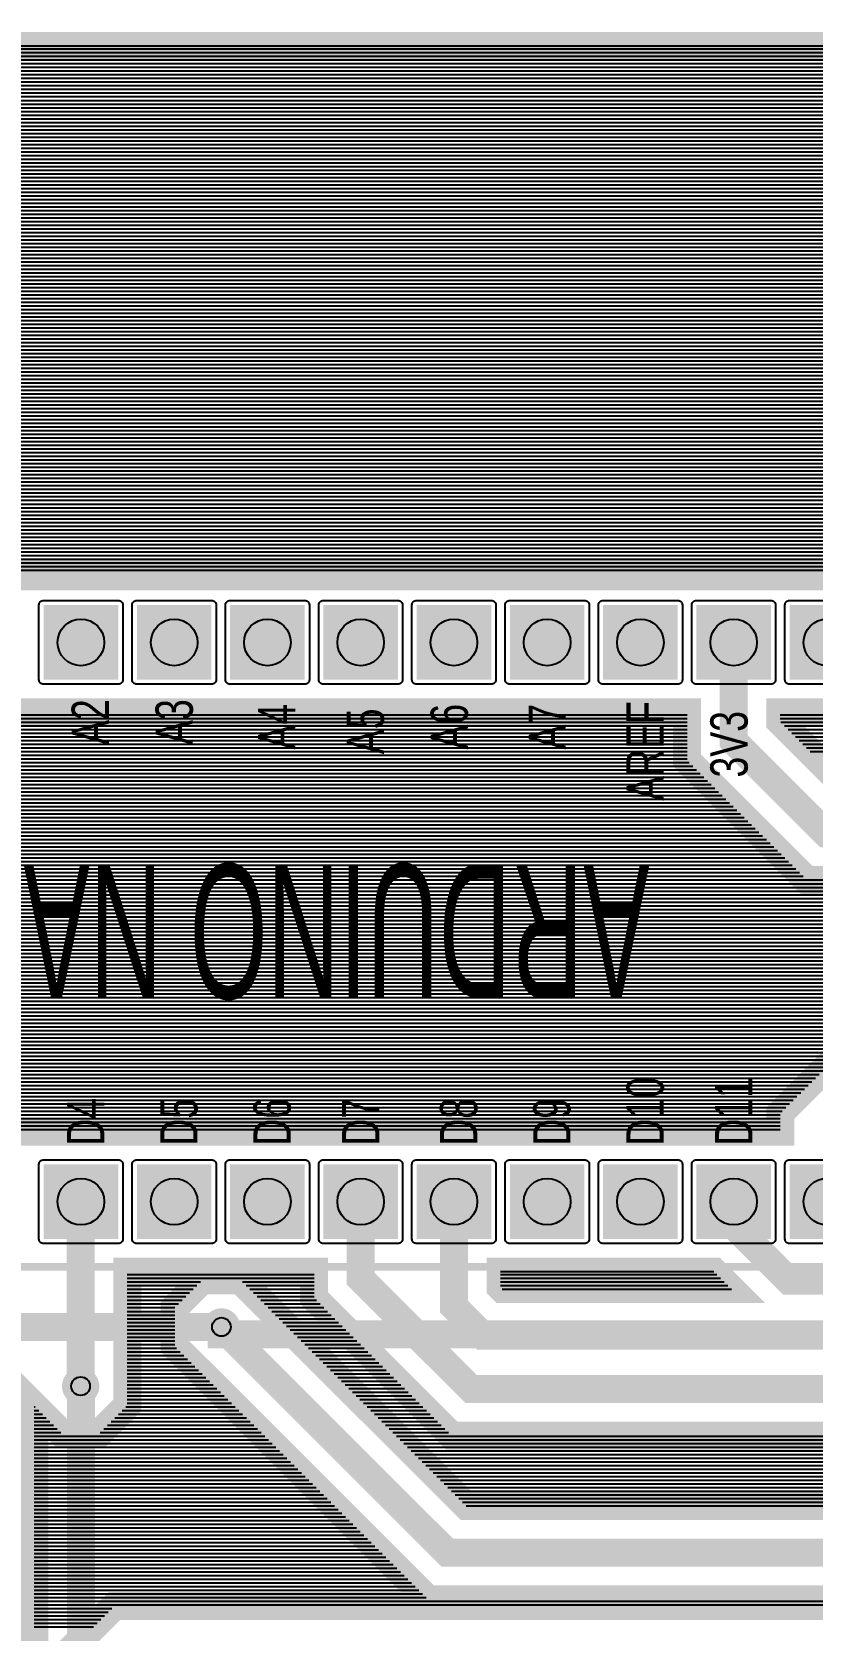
# Model space of a CAD drawing. Header units: inches. Extents: x -1.79 to 1.79, y -1.46 to 1.46.
# Drawn here: x -0.258 to 0.579, y -0.253 to 1.461 of the extents above; entities that cross this region are included whole.
import ezdxf

# ---------------------------------------------------------------- set-up
doc = ezdxf.new("R2010")
doc.units = ezdxf.units.IN
doc.layers.get('0').update_dxf_attribs({"linetype": 'CONTINUOUS'})

# ---------------------------------------------------------------- blocks, each defined once
blk = doc.blocks.new('EPAD')
at = {"const_width": 0.5}
blk.add_lwpolyline([(-0.25, 0, 1), (0.25, 0, 1)], format="xyb", close=True, dxfattribs=at)
blk = doc.blocks.new('RPAD')
blk.add_trace([(-0.5, -0.5), (-0.5, 0.5), (0.5, -0.5), (0.5, 0.5)])

msp = doc.modelspace()

# ---------------------------------------------------------------- linework, layer by layer
for points, const_width in [([(-1.7725, -1.4465), (-1.7725, 1.4465), (1.7725, 1.4465), (1.7725, -1.4465), (-1.7725, -1.4465)], 0.03), ([(-1.776633, -1.450831), (1.776492, -1.450831), (1.776492, 1.450744), (-1.776633, 1.450744), (-1.776633, -1.450831)], 0.008), ([(-1.776633, -1.450831), (1.776492, -1.450831), (1.776492, 1.450744), (-1.776633, 1.450744), (-1.776633, -1.450831)], 0.008), ([(0.7726, -1.341737), (-0.995998, -1.341737), (-1.025287, -1.312448), (-1.025287, -1.312447), (-1.351287, -0.986447), (-1.351287, -0.474926), (-1.079925, -0.203565), (-1.079925, 0.316209), (-0.926342, 0.469793), (-0.753461, 0.469793), (-0.555287, 0.667967), (-0.555287, 0.731619), (-0.880287, 0.731619), (-0.880287, 0.756619), (-0.915998, 0.756619), (-0.945287, 0.785907), (-0.945287, 0.827329), (-0.915998, 0.856618), (-0.880287, 0.856618), (-0.880287, 0.881618), (0.606877, 0.881618)], 0.03), ([(-0.955287, 0.866618), (0.744713, 0.866618), (0.744713, 0.136618)], 0.008), ([(-0.955287, 0.866618), (0.744713, 0.866618), (0.744713, 0.136618)], 0.008), ([(0.797319, 0.601744), (0.593713, 0.601744), (0.494713, 0.700744), (0.494713, 0.806618)], 0.03), ([(-1.116324, -0.381382), (-0.979926, -0.244984), (-0.979926, -0.213738), (-0.969282, -0.224381), (-0.911293, -0.224381), (-0.870288, -0.183377), (-0.870288, -0.125387), (-0.911293, -0.084382), (-0.969282, -0.084382), (-0.979926, -0.095026), (-0.979926, 0.274789), (-0.884922, 0.369793), (-0.712041, 0.369793), (-0.47921, 0.602624), (-0.479209, 0.602623), (-0.455288, 0.626544), (-0.455288, 0.731619), (0.444713, 0.731619), (0.444713, 0.680034), (0.573003, 0.551744), (0.818029, 0.551744)], 0.03), ([(0.614422, 0.651744), (0.544712, 0.721454), (0.544712, 0.731619), (0.669712, 0.731619)], 0.03), ([(0.747922, 0.504694), (0.57972, 0.336493), (0.57972, 0.336493), (0.544713, 0.301486), (0.544713, 0.281618), (-0.880287, 0.281618), (-0.880287, 0.246618), (-0.915998, 0.246618), (-0.945287, 0.217329), (-0.945287, 0.175907), (-0.915998, 0.146619), (-0.880287, 0.146619), (-0.880287, 0.131619), (-0.555287, 0.131619), (-0.555287, 0.114616), (-0.462872, 0.0222), (-0.355287, 0.0222), (-0.355287, -0.381382)], 0.03), ([(0.494713, 0.206618), (0.494713, 0.181089), (0.554041, 0.121761), (0.691603, 0.121761), (0.800114, 0.230272), (0.800114, 0.31635), (0.872191, 0.388428), (1.07732, 0.388428), (1.141641, 0.324106), (1.141641, 0.265594)], 0.03), ([(0.194713, 0.206618), (0.194713, 0.09391), (0.225836, 0.062787), (0.749115, 0.062787), (0.892704, 0.206376), (0.892704, 0.273043), (0.954243, 0.334581), (1.026038, 0.334581), (1.062901, 0.297718), (1.062901, 0.265594)], 0.03), ([(-0.205603, 0.008638), (-0.205603, 0.206302), (-0.205287, 0.206618)], 0.03), ([(1.062901, 0.186854), (1.062901, 0.086567), (0.981857, 0.005523), (0.213251, 0.005523), (0.094713, 0.124061), (0.094713, 0.206618)], 0.03), ([(0.984161, 0.186854), (0.861633, 0.064326), (-0.054287, 0.064326), (-0.054287, 0.0722)], 0.03), ([(0.744713, 0.136618), (-0.955287, 0.136618)], 0.008), ([(0.744713, 0.136618), (-0.955287, 0.136618)], 0.008), ([(1.002567, -0.044477), (0.192541, -0.044477), (0.044713, 0.103351), (0.044713, 0.131619), (-0.155604, 0.131619), (-0.155604, -0.012072), (-0.184893, -0.041361), (-0.226314, -0.041361), (-0.255288, -0.012387), (-0.255288, -0.313171), (-0.169245, -0.227128), (1.03554, -0.227128)], 0.03), ([(1.147569, -0.219948), (0.166802, -0.219948), (-0.075346, 0.0222), (-0.075347, 0.0222), (-0.104636, 0.051489), (-0.104636, 0.092911), (-0.075347, 0.1222), (-0.033926, 0.1222), (-0.004637, 0.092911), (-0.004637, 0.09291), (0.208222, -0.119949), (1.18899, -0.119949)], 0.03), ([(0.492306, 0.112786), (0.246547, 0.112786), (0.244712, 0.114621), (0.244712, 0.131619), (0.473473, 0.131619), (0.492306, 0.112786)], 0.03), ([(-0.054287, 0.0722), (-0.054637, 0.0722), (-0.368287, 0.0722)], 0.03), ([(-0.054637, 0.0722), (0.187512, -0.169949), (0.771809, -0.169949), (1.16828, -0.169949)], 0.03), ([(-0.205287, -0.427664), (-0.205287, 0.008322), (-0.205603, 0.008638)], 0.03)]:
    msp.add_lwpolyline(points, dxfattribs=dict(const_width=const_width))
for points in [[(-1.7725, 1.4465), (1.7725, 1.4465)], [(-1.7725, 1.443264), (1.7725, 1.443264)], [(-1.7725, 1.439327), (1.7725, 1.439327)], [(-1.7725, 1.43539), (1.7725, 1.43539)], [(-1.7725, 1.431453), (1.7725, 1.431453)], [(-1.7725, 1.427516), (1.7725, 1.427516)], [(-1.7725, 1.423579), (1.7725, 1.423579)], [(-1.7725, 1.419642), (1.7725, 1.419642)], [(-1.7725, 1.415705), (1.7725, 1.415705)], [(-1.7725, 1.411768), (1.7725, 1.411768)], [(-1.7725, 1.407831), (1.7725, 1.407831)], [(-1.7725, 1.403894), (1.7725, 1.403894)], [(-1.7725, 1.399957), (1.7725, 1.399957)], [(-1.7725, 1.39602), (1.7725, 1.39602)], [(-1.7725, 1.392083), (1.7725, 1.392083)], [(-1.7725, 1.388146), (1.7725, 1.388146)], [(-1.7725, 1.384209), (1.7725, 1.384209)], [(-1.7725, 1.380272), (1.7725, 1.380272)], [(-1.7725, 1.376335), (1.7725, 1.376335)], [(-1.7725, 1.372398), (1.7725, 1.372398)], [(-1.7725, 1.368461), (1.7725, 1.368461)], [(-1.7725, 1.364524), (1.7725, 1.364524)], [(-1.7725, 1.360587), (1.7725, 1.360587)], [(-1.7725, 1.35665), (1.7725, 1.35665)], [(-1.7725, 1.352713), (1.7725, 1.352713)], [(-1.7725, 1.348776), (1.7725, 1.348776)], [(-1.7725, 1.344839), (1.7725, 1.344839)], [(-1.7725, 1.340902), (1.7725, 1.340902)], [(-1.7725, 1.336965), (1.7725, 1.336965)], [(-1.7725, 1.333028), (1.7725, 1.333028)], [(-1.7725, 1.329091), (1.7725, 1.329091)], [(-1.7725, 1.325154), (1.7725, 1.325154)], [(-1.7725, 1.321217), (1.7725, 1.321217)], [(-1.7725, 1.31728), (1.7725, 1.31728)], [(-1.7725, 1.313343), (1.7725, 1.313343)], [(-1.7725, 1.309406), (1.7725, 1.309406)], [(-1.7725, 1.305469), (1.7725, 1.305469)], [(-1.7725, 1.301531), (1.7725, 1.301531)], [(-1.7725, 1.297594), (1.7725, 1.297594)], [(-1.7725, 1.293657), (1.7725, 1.293657)], [(-1.7725, 1.28972), (1.7725, 1.28972)], [(-1.7725, 1.285783), (1.7725, 1.285783)], [(-1.7725, 1.281846), (1.7725, 1.281846)], [(-1.7725, 1.277909), (1.7725, 1.277909)], [(-1.7725, 1.273972), (1.7725, 1.273972)], [(-1.7725, 1.270035), (1.7725, 1.270035)], [(-1.7725, 1.266098), (1.7725, 1.266098)], [(-1.7725, 1.262161), (1.7725, 1.262161)], [(-1.7725, 1.258224), (1.7725, 1.258224)], [(-1.7725, 1.254287), (1.7725, 1.254287)], [(-1.7725, 1.25035), (1.7725, 1.25035)], [(-1.7725, 1.246413), (1.7725, 1.246413)], [(-1.7725, 1.242476), (1.7725, 1.242476)], [(-1.7725, 1.238539), (1.7725, 1.238539)], [(-1.7725, 1.234602), (1.7725, 1.234602)], [(-1.7725, 1.230665), (1.7725, 1.230665)], [(-1.7725, 1.226728), (1.7725, 1.226728)], [(-1.7725, 1.222791), (1.7725, 1.222791)], [(-1.7725, 1.218854), (1.7725, 1.218854)], [(-1.7725, 1.214917), (1.7725, 1.214917)], [(-1.7725, 1.21098), (1.7725, 1.21098)], [(-1.7725, 1.207043), (1.7725, 1.207043)], [(-1.7725, 1.203106), (1.7725, 1.203106)], [(-1.7725, 1.199169), (1.7725, 1.199169)], [(-1.7725, 1.195232), (1.7725, 1.195232)], [(-1.7725, 1.191295), (1.7725, 1.191295)], [(-1.7725, 1.187358), (1.7725, 1.187358)], [(-1.7725, 1.183421), (1.7725, 1.183421)], [(-1.7725, 1.179484), (1.7725, 1.179484)], [(-1.7725, 1.175547), (1.7725, 1.175547)], [(-1.7725, 1.17161), (1.7725, 1.17161)], [(-1.7725, 1.167673), (1.7725, 1.167673)], [(-1.7725, 1.163736), (1.7725, 1.163736)], [(-1.7725, 1.159799), (1.7725, 1.159799)], [(-1.7725, 1.155862), (1.7725, 1.155862)], [(-1.7725, 1.151925), (1.7725, 1.151925)], [(-1.7725, 1.147988), (1.7725, 1.147988)], [(-1.7725, 1.144051), (1.7725, 1.144051)], [(-1.7725, 1.140114), (1.7725, 1.140114)], [(-1.7725, 1.136177), (1.7725, 1.136177)], [(-1.7725, 1.13224), (1.7725, 1.13224)], [(-1.7725, 1.128303), (1.7725, 1.128303)], [(-1.7725, 1.124366), (1.7725, 1.124366)], [(-1.7725, 1.120429), (1.7725, 1.120429)], [(-1.7725, 1.116492), (1.7725, 1.116492)], [(-1.7725, 1.112555), (1.7725, 1.112555)], [(-1.7725, 1.108618), (1.7725, 1.108618)], [(-1.7725, 1.104681), (1.7725, 1.104681)], [(-1.7725, 1.100744), (1.7725, 1.100744)], [(-1.7725, 1.096807), (1.7725, 1.096807)], [(-1.7725, 1.09287), (1.7725, 1.09287)], [(-1.7725, 1.088933), (1.7725, 1.088933)], [(-1.7725, 1.084996), (1.7725, 1.084996)], [(-1.7725, 1.081059), (1.7725, 1.081059)], [(-1.7725, 1.077122), (1.7725, 1.077122)], [(-1.7725, 1.073185), (1.7725, 1.073185)], [(-1.7725, 1.069248), (1.7725, 1.069248)], [(-1.7725, 1.065311), (1.7725, 1.065311)], [(-1.7725, 1.061374), (1.7725, 1.061374)], [(-1.7725, 1.057437), (1.7725, 1.057437)], [(-1.7725, 1.0535), (1.7725, 1.0535)], [(-1.7725, 1.049563), (1.7725, 1.049563)], [(-1.7725, 1.045626), (1.7725, 1.045626)], [(-1.7725, 1.041689), (1.7725, 1.041689)], [(-1.7725, 1.037752), (1.7725, 1.037752)], [(-1.7725, 1.033815), (1.7725, 1.033815)], [(-1.7725, 1.029878), (1.7725, 1.029878)], [(-1.7725, 1.025941), (1.7725, 1.025941)], [(-1.7725, 1.022004), (1.7725, 1.022004)], [(-1.7725, 1.018067), (1.7725, 1.018067)], [(-1.7725, 1.01413), (1.7725, 1.01413)], [(-1.7725, 1.010193), (1.7725, 1.010193)], [(-1.7725, 1.006256), (1.7725, 1.006256)], [(-1.7725, 1.002319), (1.7725, 1.002319)], [(-1.7725, 0.998382), (1.7725, 0.998382)], [(-1.7725, 0.994445), (1.7725, 0.994445)], [(-1.7725, 0.990508), (1.7725, 0.990508)], [(-1.7725, 0.986571), (1.7725, 0.986571)], [(-1.7725, 0.982634), (1.7725, 0.982634)], [(-1.7725, 0.978697), (1.7725, 0.978697)], [(-1.7725, 0.97476), (1.7725, 0.97476)], [(-1.7725, 0.970823), (1.7725, 0.970823)], [(-1.7725, 0.966886), (1.7725, 0.966886)], [(-1.7725, 0.962949), (1.7725, 0.962949)], [(-1.7725, 0.959012), (1.7725, 0.959012)], [(-1.7725, 0.955075), (1.7725, 0.955075)], [(-1.7725, 0.951138), (1.7725, 0.951138)], [(-1.7725, 0.947201), (1.7725, 0.947201)], [(-1.7725, 0.943264), (1.7725, 0.943264)], [(-1.7725, 0.939327), (1.7725, 0.939327)], [(-1.7725, 0.93539), (1.7725, 0.93539)], [(-1.7725, 0.931453), (1.7725, 0.931453)], [(-1.7725, 0.927516), (0.652775, 0.927516)], [(-1.7725, 0.923579), (0.648838, 0.923579)], [(-1.7725, 0.919642), (0.644901, 0.919642)], [(-1.7725, 0.915705), (0.640964, 0.915705)], [(-1.7725, 0.911768), (0.637027, 0.911768)], [(-1.7725, 0.907831), (0.63309, 0.907831)], [(-1.7725, 0.903894), (0.629153, 0.903894)], [(-1.7725, 0.899957), (0.625216, 0.899957)], [(-1.7725, 0.89602), (0.621279, 0.89602)], [(-1.7725, 0.892083), (0.617342, 0.892083)], [(-1.7725, 0.888146), (0.613405, 0.888146)], [(-1.7725, 0.884209), (0.609468, 0.884209)], [(0.634713, 0.761618), (0.554713, 0.761618), (0.55369, 0.761718), (0.552745, 0.762004), (0.551895, 0.762459), (0.551158, 0.763063), (0.550553, 0.7638), (0.550098, 0.76465), (0.549812, 0.765596), (0.549713, 0.766618), (0.549713, 0.766618), (0.549713, 0.846618), (0.549812, 0.847641), (0.550098, 0.848586), (0.550553, 0.849436), (0.551158, 0.850173), (0.551895, 0.850778), (0.552745, 0.851232), (0.55369, 0.851519), (0.554713, 0.851618), (0.634713, 0.851618)], [(-0.455288, 0.728854), (0.444713, 0.728854)], [(-0.455288, 0.724917), (0.444713, 0.724917)], [(-0.455288, 0.72098), (0.444713, 0.72098)], [(0.544712, 0.728854), (1.233461, 0.728854)], [(0.544712, 0.724917), (1.237398, 0.724917)], [(0.545186, 0.72098), (1.241335, 0.72098)], [(-0.455288, 0.717043), (0.444713, 0.717043)], [(-0.455288, 0.713106), (0.444713, 0.713106)], [(-0.455288, 0.709169), (0.444713, 0.709169)], [(-0.455288, 0.705232), (0.444713, 0.705232)], [(0.549123, 0.717043), (1.245272, 0.717043)], [(0.55306, 0.713106), (1.249209, 0.713106)], [(0.556997, 0.709169), (1.253146, 0.709169)], [(0.560934, 0.705232), (1.257083, 0.705232)], [(-0.455288, 0.701295), (0.444713, 0.701295)], [(-0.455288, 0.697358), (0.444713, 0.697358)], [(-0.455288, 0.693421), (0.444713, 0.693421)], [(-0.455288, 0.689484), (0.444713, 0.689484)], [(0.564871, 0.701295), (1.26102, 0.701295)], [(0.568808, 0.697358), (1.264957, 0.697358)], [(0.572745, 0.693421), (1.268894, 0.693421)], [(0.576682, 0.689484), (1.272831, 0.689484)], [(-0.455288, 0.685547), (0.444713, 0.685547)], [(-0.455288, 0.68161), (0.444713, 0.68161)], [(-0.455288, 0.677673), (0.447074, 0.677673)], [(-0.455288, 0.673736), (0.451011, 0.673736)], [(-0.455288, 0.669799), (0.454948, 0.669799)], [(-0.455288, 0.665862), (0.458885, 0.665862)], [(-0.455288, 0.661925), (0.462822, 0.661925)], [(-0.455288, 0.657988), (0.466759, 0.657988)], [(-0.455288, 0.654051), (0.470696, 0.654051)], [(-0.455288, 0.650114), (0.474633, 0.650114)], [(-0.455288, 0.646177), (0.47857, 0.646177)], [(-0.455288, 0.64224), (0.482507, 0.64224)], [(-0.455288, 0.638303), (0.486444, 0.638303)], [(-0.455288, 0.634366), (0.490381, 0.634366)], [(-0.463215, 0.618618), (0.50613, 0.618618)], [(-0.459278, 0.622555), (0.502193, 0.622555)], [(-0.455341, 0.626492), (0.498256, 0.626492)], [(-0.455288, 0.630429), (0.494319, 0.630429)], [(-0.478963, 0.60287), (0.521878, 0.60287)], [(-0.475026, 0.606807), (0.517941, 0.606807)], [(-0.471089, 0.610744), (0.514004, 0.610744)], [(-0.467152, 0.614681), (0.510067, 0.614681)], [(-0.49865, 0.583185), (0.541563, 0.583185)], [(-0.494713, 0.587122), (0.537626, 0.587122)], [(-0.490776, 0.591059), (0.533689, 0.591059)], [(-0.486839, 0.594996), (0.529752, 0.594996)], [(-0.482902, 0.598933), (0.525815, 0.598933)], [(-0.514398, 0.567437), (0.557311, 0.567437)], [(-0.510461, 0.571374), (0.553374, 0.571374)], [(-0.506524, 0.575311), (0.549437, 0.575311)], [(-0.502587, 0.579248), (0.5455, 0.579248)], [(-0.530146, 0.551689), (1.410627, 0.551689)], [(-0.526209, 0.555626), (0.569122, 0.555626)], [(-0.522272, 0.559563), (0.565185, 0.559563)], [(-0.518335, 0.5635), (0.561248, 0.5635)], [(-0.549831, 0.532004), (1.430312, 0.532004)], [(-0.545894, 0.535941), (1.426375, 0.535941)], [(-0.541957, 0.539878), (1.422438, 0.539878)], [(-0.53802, 0.543815), (1.418501, 0.543815)], [(-0.534083, 0.547752), (1.414564, 0.547752)], [(-0.565579, 0.516256), (1.44606, 0.516256)], [(-0.561642, 0.520193), (1.442123, 0.520193)], [(-0.557705, 0.52413), (1.438186, 0.52413)], [(-0.553768, 0.528067), (1.434249, 0.528067)], [(-0.581327, 0.500507), (0.743735, 0.500507)], [(-0.57739, 0.504444), (0.747672, 0.504444)], [(-0.573453, 0.508381), (1.450319, 0.508381)], [(-0.569516, 0.512319), (1.449997, 0.512319)], [(-0.601012, 0.480822), (0.72405, 0.480822)], [(-0.597075, 0.484759), (0.727987, 0.484759)], [(-0.593138, 0.488696), (0.731924, 0.488696)], [(-0.589201, 0.492633), (0.735861, 0.492633)], [(-0.585264, 0.49657), (0.739798, 0.49657)], [(-0.61676, 0.465074), (0.708302, 0.465074)], [(-0.612823, 0.469011), (0.712239, 0.469011)], [(-0.608886, 0.472948), (0.716176, 0.472948)], [(-0.604949, 0.476885), (0.720113, 0.476885)], [(-0.632508, 0.449326), (0.692554, 0.449326)], [(-0.628571, 0.453263), (0.696491, 0.453263)], [(-0.624634, 0.4572), (0.700428, 0.4572)], [(-0.620697, 0.461137), (0.704365, 0.461137)], [(-0.652193, 0.429641), (0.672869, 0.429641)], [(-0.648256, 0.433578), (0.676806, 0.433578)], [(-0.644319, 0.437515), (0.680743, 0.437515)], [(-0.640382, 0.441452), (0.68468, 0.441452)], [(-0.636445, 0.445389), (0.688617, 0.445389)], [(-0.667941, 0.413893), (0.657121, 0.413893)], [(-0.664004, 0.41783), (0.661058, 0.41783)], [(-0.660067, 0.421767), (0.664995, 0.421767)], [(-0.65613, 0.425704), (0.668932, 0.425704)], [(-0.683689, 0.398145), (0.641373, 0.398145)], [(-0.679752, 0.402082), (0.64531, 0.402082)], [(-0.675815, 0.406019), (0.649247, 0.406019)], [(-0.671878, 0.409956), (0.653184, 0.409956)], [(-0.703374, 0.37846), (0.621688, 0.37846)], [(-0.699437, 0.382397), (0.625625, 0.382397)], [(-0.6955, 0.386334), (0.629562, 0.386334)], [(-0.691563, 0.390271), (0.633499, 0.390271)], [(-0.687626, 0.394208), (0.637436, 0.394208)], [(-0.892003, 0.362712), (0.60594, 0.362712)], [(-0.888066, 0.366649), (0.609877, 0.366649)], [(-0.711248, 0.370586), (0.613814, 0.370586)], [(-0.707311, 0.374523), (0.617751, 0.374523)], [(-0.911688, 0.343027), (0.586255, 0.343027)], [(-0.907751, 0.346964), (0.590192, 0.346964)], [(-0.903814, 0.350901), (0.594129, 0.350901)], [(-0.899877, 0.354838), (0.598066, 0.354838)], [(-0.89594, 0.358775), (0.602003, 0.358775)], [(-0.927436, 0.327279), (0.570506, 0.327279)], [(-0.923499, 0.331216), (0.574443, 0.331216)], [(-0.919562, 0.335153), (0.57838, 0.335153)], [(-0.915625, 0.33909), (0.582318, 0.33909)], [(-0.943184, 0.311531), (0.554758, 0.311531)], [(-0.939247, 0.315468), (0.558695, 0.315468)], [(-0.93531, 0.319405), (0.562632, 0.319405)], [(-0.931373, 0.323342), (0.566569, 0.323342)], [(-0.962869, 0.291846), (0.544713, 0.291846)], [(-0.958932, 0.295783), (0.544713, 0.295783)], [(-0.954995, 0.29972), (0.544713, 0.29972)], [(-0.951058, 0.303657), (0.546884, 0.303657)], [(-0.947121, 0.307594), (0.550821, 0.307594)], [(-0.970743, 0.283972), (0.544713, 0.283972)], [(-0.966806, 0.287909), (0.544713, 0.287909)], [(0.634713, 0.161618), (0.554713, 0.161618), (0.55369, 0.161718), (0.552745, 0.162004), (0.551895, 0.162459), (0.551158, 0.163063), (0.550553, 0.1638), (0.550098, 0.16465), (0.549812, 0.165596), (0.549713, 0.166618), (0.549713, 0.166618), (0.549713, 0.246618), (0.549812, 0.247641), (0.550098, 0.248586), (0.550553, 0.249436), (0.551158, 0.250173), (0.551895, 0.250778), (0.552745, 0.251232), (0.55369, 0.251519), (0.554713, 0.251618), (0.634713, 0.251618)], [(-0.155604, 0.128303), (0.044713, 0.128303)], [(-0.155604, 0.124366), (0.044713, 0.124366)], [(-0.155604, 0.120429), (-0.077118, 0.120429)], [(-0.032156, 0.120429), (0.044713, 0.120429)], [(0.244712, 0.131619), (0.473473, 0.131619)], [(0.244712, 0.128534), (0.476557, 0.128534)], [(0.244712, 0.124597), (0.480494, 0.124597)], [(0.244712, 0.12066), (0.484431, 0.12066)], [(-0.155604, 0.116492), (-0.081055, 0.116492)], [(-0.155604, 0.112555), (-0.084992, 0.112555)], [(-0.155604, 0.108618), (-0.088929, 0.108618)], [(-0.155604, 0.104681), (-0.092866, 0.104681)], [(-0.028219, 0.116492), (0.044713, 0.116492)], [(-0.024281, 0.112555), (0.044713, 0.112555)], [(-0.020344, 0.108618), (0.044713, 0.108618)], [(-0.016407, 0.104681), (0.044713, 0.104681)], [(0.244712, 0.116723), (0.488369, 0.116723)], [(0.246547, 0.112786), (0.492306, 0.112786)], [(-0.155604, 0.100744), (-0.096803, 0.100744)], [(-0.155604, 0.096807), (-0.10074, 0.096807)], [(-0.155604, 0.09287), (-0.104636, 0.09287)], [(-0.155604, 0.088933), (-0.104636, 0.088933)], [(-0.01247, 0.100744), (0.04732, 0.100744)], [(-0.008533, 0.096807), (0.051257, 0.096807)], [(-0.004597, 0.09287), (0.055194, 0.09287)], [(-0.00066, 0.088933), (0.059131, 0.088933)], [(-0.155604, 0.084996), (-0.104636, 0.084996)], [(-0.155604, 0.081059), (-0.104636, 0.081059)], [(-0.155604, 0.077122), (-0.104636, 0.077122)], [(-0.155604, 0.073185), (-0.104636, 0.073185)], [(-0.155604, 0.069248), (-0.104636, 0.069248)], [(0.003277, 0.084996), (0.063068, 0.084996)], [(0.007214, 0.081059), (0.067005, 0.081059)], [(0.011151, 0.077122), (0.070942, 0.077122)], [(0.015088, 0.073185), (0.074879, 0.073185)], [(0.019025, 0.069248), (0.078816, 0.069248)], [(-0.155604, 0.065311), (-0.104636, 0.065311)], [(-0.155604, 0.061374), (-0.104636, 0.061374)], [(-0.155604, 0.057437), (-0.104636, 0.057437)], [(-0.155604, 0.0535), (-0.104636, 0.0535)], [(0.022962, 0.065311), (0.082753, 0.065311)], [(0.026899, 0.061374), (0.08669, 0.061374)], [(0.030836, 0.057437), (0.090627, 0.057437)], [(0.034773, 0.0535), (0.094564, 0.0535)], [(-0.155604, 0.049563), (-0.10271, 0.049563)], [(-0.155604, 0.045626), (-0.098773, 0.045626)], [(-0.155604, 0.041689), (-0.094836, 0.041689)], [(-0.155604, 0.037752), (-0.090899, 0.037752)], [(0.03871, 0.049563), (0.098501, 0.049563)], [(0.042647, 0.045626), (0.102438, 0.045626)], [(0.046584, 0.041689), (0.106375, 0.041689)], [(0.050521, 0.037752), (0.110312, 0.037752)], [(-0.155604, 0.033815), (-0.086962, 0.033815)], [(-0.155604, 0.029878), (-0.083025, 0.029878)], [(-0.155604, 0.025941), (-0.079088, 0.025941)], [(-0.155604, 0.022004), (-0.07515, 0.022004)], [(-0.155604, 0.018067), (-0.071213, 0.018067)], [(0.054458, 0.033815), (0.114249, 0.033815)], [(0.058395, 0.029878), (0.118186, 0.029878)], [(0.062332, 0.025941), (0.122123, 0.025941)], [(0.066269, 0.022004), (0.12606, 0.022004)], [(0.070206, 0.018067), (0.129997, 0.018067)], [(-0.155604, 0.01413), (-0.067276, 0.01413)], [(-0.155604, 0.010193), (-0.063339, 0.010193)], [(-0.155604, 0.006256), (-0.059402, 0.006256)], [(-0.155604, 0.002319), (-0.055465, 0.002319)], [(0.074143, 0.01413), (0.133934, 0.01413)], [(0.07808, 0.010193), (0.137871, 0.010193)], [(0.082017, 0.006256), (0.141808, 0.006256)], [(0.085954, 0.002319), (0.145745, 0.002319)], [(-0.255288, -0.013429), (-0.254246, -0.013429)], [(-0.15696, -0.013429), (-0.039717, -0.013429)], [(-0.155604, -0.001618), (-0.051528, -0.001618)], [(-0.155604, -0.005555), (-0.047591, -0.005555)], [(-0.155604, -0.009492), (-0.043654, -0.009492)], [(0.089891, -0.001618), (0.149682, -0.001618)], [(0.093828, -0.005555), (0.153619, -0.005555)], [(0.097765, -0.009492), (0.157556, -0.009492)], [(0.101702, -0.013429), (0.161493, -0.013429)], [(-0.255288, -0.017366), (-0.250309, -0.017366)], [(-0.255288, -0.021303), (-0.246372, -0.021303)], [(-0.255288, -0.02524), (-0.242435, -0.02524)], [(-0.255288, -0.029177), (-0.238498, -0.029177)], [(-0.255288, -0.033114), (-0.234561, -0.033114)], [(-0.176645, -0.033114), (-0.020032, -0.033114)], [(-0.172708, -0.029177), (-0.023969, -0.029177)], [(-0.168771, -0.02524), (-0.027906, -0.02524)], [(-0.164834, -0.021303), (-0.031843, -0.021303)], [(-0.160897, -0.017366), (-0.03578, -0.017366)], [(0.105639, -0.017366), (0.16543, -0.017366)], [(0.109576, -0.021303), (0.169367, -0.021303)], [(0.113513, -0.02524), (0.173304, -0.02524)], [(0.11745, -0.029177), (0.177241, -0.029177)], [(0.121387, -0.033114), (0.181178, -0.033114)], [(-0.255288, -0.037051), (-0.230624, -0.037051)], [(-0.255288, -0.040988), (-0.226687, -0.040988)], [(-0.255288, -0.044925), (-0.008221, -0.044925)], [(-0.255288, -0.048862), (-0.004284, -0.048862)], [(-0.184519, -0.040988), (-0.012158, -0.040988)], [(-0.180582, -0.037051), (-0.016095, -0.037051)], [(0.125324, -0.037051), (0.185115, -0.037051)], [(0.129261, -0.040988), (0.189052, -0.040988)], [(0.133198, -0.044925), (1.7725, -0.044925)], [(0.137135, -0.048862), (1.7725, -0.048862)], [(-0.255288, -0.052799), (-0.000347, -0.052799)], [(-0.255288, -0.056736), (0.00359, -0.056736)], [(-0.255288, -0.060673), (0.007527, -0.060673)], [(-0.255288, -0.06461), (0.011464, -0.06461)], [(-0.255288, -0.068547), (0.015401, -0.068547)], [(0.141072, -0.052799), (1.7725, -0.052799)], [(0.145009, -0.056736), (1.7725, -0.056736)], [(0.148946, -0.060673), (1.7725, -0.060673)], [(0.152883, -0.06461), (1.7725, -0.06461)], [(0.15682, -0.068547), (1.7725, -0.068547)], [(-0.255288, -0.072484), (0.019338, -0.072484)], [(-0.255288, -0.076421), (0.023275, -0.076421)], [(-0.255288, -0.080358), (0.027212, -0.080358)], [(-0.255288, -0.084295), (0.031149, -0.084295)], [(0.160757, -0.072484), (1.7725, -0.072484)], [(0.164694, -0.076421), (1.7725, -0.076421)], [(0.168631, -0.080358), (1.7725, -0.080358)], [(0.172568, -0.084295), (1.7725, -0.084295)], [(-0.255288, -0.088232), (0.035086, -0.088232)], [(-0.255288, -0.092169), (0.039023, -0.092169)], [(-0.255288, -0.096106), (0.04296, -0.096106)], [(-0.255288, -0.100043), (0.046897, -0.100043)], [(0.176505, -0.088232), (1.7725, -0.088232)], [(0.180442, -0.092169), (1.7725, -0.092169)], [(0.184379, -0.096106), (1.7725, -0.096106)], [(0.188316, -0.100043), (1.7725, -0.100043)], [(-0.255288, -0.10398), (0.050834, -0.10398)], [(-0.255288, -0.107917), (0.054771, -0.107917)], [(-0.255288, -0.111854), (0.058708, -0.111854)], [(-0.255288, -0.115791), (0.062645, -0.115791)], [(-0.255288, -0.119728), (0.066582, -0.119728)], [(0.192253, -0.10398), (1.7725, -0.10398)], [(0.19619, -0.107917), (1.7725, -0.107917)], [(0.200127, -0.111854), (1.7725, -0.111854)], [(0.204064, -0.115791), (1.7725, -0.115791)], [(0.208001, -0.119728), (1.7725, -0.119728)], [(-0.255288, -0.123665), (0.070519, -0.123665)], [(-0.255288, -0.127602), (0.074456, -0.127602)], [(-0.255288, -0.131539), (0.078393, -0.131539)], [(-0.255288, -0.135476), (0.08233, -0.135476)], [(-0.255288, -0.139413), (0.086267, -0.139413)], [(-0.255288, -0.14335), (0.090204, -0.14335)], [(-0.255288, -0.147287), (0.094141, -0.147287)], [(-0.255288, -0.151224), (0.098078, -0.151224)], [(-0.255288, -0.155161), (0.102015, -0.155161)], [(-0.255288, -0.159098), (0.105952, -0.159098)], [(-0.255288, -0.163035), (0.109889, -0.163035)], [(-0.255288, -0.166972), (0.113826, -0.166972)], [(-0.255288, -0.170909), (0.117763, -0.170909)], [(-0.255288, -0.174846), (0.1217, -0.174846)], [(-0.255288, -0.178783), (0.125637, -0.178783)], [(-0.255288, -0.18272), (0.129574, -0.18272)], [(-0.255288, -0.186657), (0.133511, -0.186657)], [(-0.255288, -0.190594), (0.137448, -0.190594)], [(-0.255288, -0.194531), (0.141385, -0.194531)], [(-0.255288, -0.198469), (0.145322, -0.198469)], [(-0.255288, -0.202406), (0.149259, -0.202406)], [(-0.255288, -0.206343), (0.153196, -0.206343)], [(-0.255288, -0.21028), (0.157133, -0.21028)], [(-0.255288, -0.214217), (0.16107, -0.214217)], [(-0.255288, -0.218154), (0.165007, -0.218154)], [(-0.255288, -0.222091), (1.149711, -0.222091)], [(-0.255288, -0.226028), (1.153648, -0.226028)], [(-0.255288, -0.229965), (-0.172081, -0.229965)], [(-0.255288, -0.233902), (-0.176019, -0.233902)], [(-0.255288, -0.237839), (-0.179956, -0.237839)], [(-0.255288, -0.241776), (-0.183893, -0.241776)], [(-0.255288, -0.245713), (-0.18783, -0.245713)], [(-0.255288, -0.24965), (-0.191767, -0.24965)]]:
    msp.add_lwpolyline(points)
for points in [[(-0.250287, 0.766618), (-0.250287, 0.846618), (-0.250188, 0.847641), (-0.249902, 0.848586), (-0.249447, 0.849436), (-0.248842, 0.850173), (-0.248105, 0.850778), (-0.247255, 0.851232), (-0.24631, 0.851519), (-0.245287, 0.851618), (-0.165287, 0.851618), (-0.164265, 0.851519), (-0.16332, 0.851232), (-0.16247, 0.850778), (-0.161733, 0.850173), (-0.161128, 0.849436), (-0.160673, 0.848586), (-0.160387, 0.847641), (-0.160287, 0.846618), (-0.160287, 0.766618), (-0.160387, 0.765596), (-0.160673, 0.76465), (-0.161128, 0.7638), (-0.161733, 0.763063), (-0.16247, 0.762459), (-0.16332, 0.762004), (-0.164265, 0.761718), (-0.165287, 0.761618), (-0.245287, 0.761618), (-0.24631, 0.761718), (-0.247255, 0.762004), (-0.248105, 0.762459), (-0.248842, 0.763063), (-0.249447, 0.7638), (-0.249902, 0.76465), (-0.250188, 0.765596), (-0.250287, 0.766618)], [(-0.150287, 0.766618), (-0.150287, 0.846618), (-0.150188, 0.847641), (-0.149902, 0.848586), (-0.149447, 0.849436), (-0.148842, 0.850173), (-0.148105, 0.850778), (-0.147255, 0.851232), (-0.14631, 0.851519), (-0.145287, 0.851618), (-0.065287, 0.851618), (-0.064265, 0.851519), (-0.06332, 0.851232), (-0.06247, 0.850778), (-0.061733, 0.850173), (-0.061128, 0.849436), (-0.060673, 0.848586), (-0.060387, 0.847641), (-0.060287, 0.846618), (-0.060287, 0.766618), (-0.060387, 0.765596), (-0.060673, 0.76465), (-0.061128, 0.7638), (-0.061733, 0.763063), (-0.06247, 0.762459), (-0.06332, 0.762004), (-0.064265, 0.761718), (-0.065287, 0.761618), (-0.145287, 0.761618), (-0.14631, 0.761718), (-0.147255, 0.762004), (-0.148105, 0.762459), (-0.148842, 0.763063), (-0.149447, 0.7638), (-0.149902, 0.76465), (-0.150188, 0.765596), (-0.150287, 0.766618)], [(-0.050287, 0.766618), (-0.050287, 0.846618), (-0.050188, 0.847641), (-0.049902, 0.848586), (-0.049447, 0.849436), (-0.048842, 0.850173), (-0.048105, 0.850778), (-0.047255, 0.851232), (-0.04631, 0.851519), (-0.045287, 0.851618), (0.034713, 0.851618), (0.035735, 0.851519), (0.03668, 0.851232), (0.03753, 0.850778), (0.038267, 0.850173), (0.038872, 0.849436), (0.039327, 0.848586), (0.039613, 0.847641), (0.039713, 0.846618), (0.039713, 0.766618), (0.039613, 0.765596), (0.039327, 0.76465), (0.038872, 0.7638), (0.038267, 0.763063), (0.03753, 0.762459), (0.03668, 0.762004), (0.035735, 0.761718), (0.034713, 0.761618), (-0.045287, 0.761618), (-0.04631, 0.761718), (-0.047255, 0.762004), (-0.048105, 0.762459), (-0.048842, 0.763063), (-0.049447, 0.7638), (-0.049902, 0.76465), (-0.050188, 0.765596), (-0.050287, 0.766618)], [(0.049713, 0.766618), (0.049713, 0.846618), (0.049812, 0.847641), (0.050098, 0.848586), (0.050553, 0.849436), (0.051158, 0.850173), (0.051895, 0.850778), (0.052745, 0.851232), (0.05369, 0.851519), (0.054713, 0.851618), (0.134713, 0.851618), (0.135735, 0.851519), (0.13668, 0.851232), (0.13753, 0.850778), (0.138267, 0.850173), (0.138872, 0.849436), (0.139327, 0.848586), (0.139613, 0.847641), (0.139713, 0.846618), (0.139713, 0.766618), (0.139613, 0.765596), (0.139327, 0.76465), (0.138872, 0.7638), (0.138267, 0.763063), (0.13753, 0.762459), (0.13668, 0.762004), (0.135735, 0.761718), (0.134713, 0.761618), (0.054713, 0.761618), (0.05369, 0.761718), (0.052745, 0.762004), (0.051895, 0.762459), (0.051158, 0.763063), (0.050553, 0.7638), (0.050098, 0.76465), (0.049812, 0.765596), (0.049713, 0.766618)], [(0.149713, 0.766618), (0.149713, 0.846618), (0.149812, 0.847641), (0.150098, 0.848586), (0.150553, 0.849436), (0.151158, 0.850173), (0.151895, 0.850778), (0.152745, 0.851232), (0.15369, 0.851519), (0.154713, 0.851618), (0.234713, 0.851618), (0.235735, 0.851519), (0.23668, 0.851232), (0.23753, 0.850778), (0.238267, 0.850173), (0.238872, 0.849436), (0.239327, 0.848586), (0.239613, 0.847641), (0.239713, 0.846618), (0.239713, 0.766618), (0.239613, 0.765596), (0.239327, 0.76465), (0.238872, 0.7638), (0.238267, 0.763063), (0.23753, 0.762459), (0.23668, 0.762004), (0.235735, 0.761718), (0.234713, 0.761618), (0.154713, 0.761618), (0.15369, 0.761718), (0.152745, 0.762004), (0.151895, 0.762459), (0.151158, 0.763063), (0.150553, 0.7638), (0.150098, 0.76465), (0.149812, 0.765596), (0.149713, 0.766618)], [(0.249713, 0.766618), (0.249713, 0.846618), (0.249812, 0.847641), (0.250098, 0.848586), (0.250553, 0.849436), (0.251158, 0.850173), (0.251895, 0.850778), (0.252745, 0.851232), (0.25369, 0.851519), (0.254713, 0.851618), (0.334713, 0.851618), (0.335735, 0.851519), (0.33668, 0.851232), (0.33753, 0.850778), (0.338267, 0.850173), (0.338872, 0.849436), (0.339327, 0.848586), (0.339613, 0.847641), (0.339713, 0.846618), (0.339713, 0.766618), (0.339613, 0.765596), (0.339327, 0.76465), (0.338872, 0.7638), (0.338267, 0.763063), (0.33753, 0.762459), (0.33668, 0.762004), (0.335735, 0.761718), (0.334713, 0.761618), (0.254713, 0.761618), (0.25369, 0.761718), (0.252745, 0.762004), (0.251895, 0.762459), (0.251158, 0.763063), (0.250553, 0.7638), (0.250098, 0.76465), (0.249812, 0.765596), (0.249713, 0.766618)], [(0.349713, 0.766618), (0.349713, 0.846618), (0.349812, 0.847641), (0.350098, 0.848586), (0.350553, 0.849436), (0.351158, 0.850173), (0.351895, 0.850778), (0.352745, 0.851232), (0.35369, 0.851519), (0.354713, 0.851618), (0.434713, 0.851618), (0.435735, 0.851519), (0.43668, 0.851232), (0.43753, 0.850778), (0.438267, 0.850173), (0.438872, 0.849436), (0.439327, 0.848586), (0.439613, 0.847641), (0.439713, 0.846618), (0.439713, 0.766618), (0.439613, 0.765596), (0.439327, 0.76465), (0.438872, 0.7638), (0.438267, 0.763063), (0.43753, 0.762459), (0.43668, 0.762004), (0.435735, 0.761718), (0.434713, 0.761618), (0.354713, 0.761618), (0.35369, 0.761718), (0.352745, 0.762004), (0.351895, 0.762459), (0.351158, 0.763063), (0.350553, 0.7638), (0.350098, 0.76465), (0.349812, 0.765596), (0.349713, 0.766618)], [(0.449713, 0.766618), (0.449713, 0.846618), (0.449812, 0.847641), (0.450098, 0.848586), (0.450553, 0.849436), (0.451158, 0.850173), (0.451895, 0.850778), (0.452745, 0.851232), (0.45369, 0.851519), (0.454713, 0.851618), (0.534713, 0.851618), (0.535735, 0.851519), (0.53668, 0.851232), (0.53753, 0.850778), (0.538267, 0.850173), (0.538872, 0.849436), (0.539327, 0.848586), (0.539613, 0.847641), (0.539713, 0.846618), (0.539713, 0.766618), (0.539613, 0.765596), (0.539327, 0.76465), (0.538872, 0.7638), (0.538267, 0.763063), (0.53753, 0.762459), (0.53668, 0.762004), (0.535735, 0.761718), (0.534713, 0.761618), (0.454713, 0.761618), (0.45369, 0.761718), (0.452745, 0.762004), (0.451895, 0.762459), (0.451158, 0.763063), (0.450553, 0.7638), (0.450098, 0.76465), (0.449812, 0.765596), (0.449713, 0.766618)], [(-0.250287, 0.166618), (-0.250287, 0.246618), (-0.250188, 0.247641), (-0.249902, 0.248586), (-0.249447, 0.249436), (-0.248842, 0.250173), (-0.248105, 0.250778), (-0.247255, 0.251232), (-0.24631, 0.251519), (-0.245287, 0.251618), (-0.165287, 0.251618), (-0.164265, 0.251519), (-0.16332, 0.251232), (-0.16247, 0.250778), (-0.161733, 0.250173), (-0.161128, 0.249436), (-0.160673, 0.248586), (-0.160387, 0.247641), (-0.160287, 0.246618), (-0.160287, 0.166618), (-0.160387, 0.165596), (-0.160673, 0.16465), (-0.161128, 0.1638), (-0.161733, 0.163063), (-0.16247, 0.162459), (-0.16332, 0.162004), (-0.164265, 0.161718), (-0.165287, 0.161618), (-0.245287, 0.161618), (-0.24631, 0.161718), (-0.247255, 0.162004), (-0.248105, 0.162459), (-0.248842, 0.163063), (-0.249447, 0.1638), (-0.249902, 0.16465), (-0.250188, 0.165596), (-0.250287, 0.166618)], [(-0.150287, 0.166618), (-0.150287, 0.246618), (-0.150188, 0.247641), (-0.149902, 0.248586), (-0.149447, 0.249436), (-0.148842, 0.250173), (-0.148105, 0.250778), (-0.147255, 0.251232), (-0.14631, 0.251519), (-0.145287, 0.251618), (-0.065287, 0.251618), (-0.064265, 0.251519), (-0.06332, 0.251232), (-0.06247, 0.250778), (-0.061733, 0.250173), (-0.061128, 0.249436), (-0.060673, 0.248586), (-0.060387, 0.247641), (-0.060287, 0.246618), (-0.060287, 0.166618), (-0.060387, 0.165596), (-0.060673, 0.16465), (-0.061128, 0.1638), (-0.061733, 0.163063), (-0.06247, 0.162459), (-0.06332, 0.162004), (-0.064265, 0.161718), (-0.065287, 0.161618), (-0.145287, 0.161618), (-0.14631, 0.161718), (-0.147255, 0.162004), (-0.148105, 0.162459), (-0.148842, 0.163063), (-0.149447, 0.1638), (-0.149902, 0.16465), (-0.150188, 0.165596), (-0.150287, 0.166618)], [(-0.050287, 0.166618), (-0.050287, 0.246618), (-0.050188, 0.247641), (-0.049902, 0.248586), (-0.049447, 0.249436), (-0.048842, 0.250173), (-0.048105, 0.250778), (-0.047255, 0.251232), (-0.04631, 0.251519), (-0.045287, 0.251618), (0.034713, 0.251618), (0.035735, 0.251519), (0.03668, 0.251232), (0.03753, 0.250778), (0.038267, 0.250173), (0.038872, 0.249436), (0.039327, 0.248586), (0.039613, 0.247641), (0.039713, 0.246618), (0.039713, 0.166618), (0.039613, 0.165596), (0.039327, 0.16465), (0.038872, 0.1638), (0.038267, 0.163063), (0.03753, 0.162459), (0.03668, 0.162004), (0.035735, 0.161718), (0.034713, 0.161618), (-0.045287, 0.161618), (-0.04631, 0.161718), (-0.047255, 0.162004), (-0.048105, 0.162459), (-0.048842, 0.163063), (-0.049447, 0.1638), (-0.049902, 0.16465), (-0.050188, 0.165596), (-0.050287, 0.166618)], [(0.049713, 0.166618), (0.049713, 0.246618), (0.049812, 0.247641), (0.050098, 0.248586), (0.050553, 0.249436), (0.051158, 0.250173), (0.051895, 0.250778), (0.052745, 0.251232), (0.05369, 0.251519), (0.054713, 0.251618), (0.134713, 0.251618), (0.135735, 0.251519), (0.13668, 0.251232), (0.13753, 0.250778), (0.138267, 0.250173), (0.138872, 0.249436), (0.139327, 0.248586), (0.139613, 0.247641), (0.139713, 0.246618), (0.139713, 0.166618), (0.139613, 0.165596), (0.139327, 0.16465), (0.138872, 0.1638), (0.138267, 0.163063), (0.13753, 0.162459), (0.13668, 0.162004), (0.135735, 0.161718), (0.134713, 0.161618), (0.054713, 0.161618), (0.05369, 0.161718), (0.052745, 0.162004), (0.051895, 0.162459), (0.051158, 0.163063), (0.050553, 0.1638), (0.050098, 0.16465), (0.049812, 0.165596), (0.049713, 0.166618)], [(0.149713, 0.166618), (0.149713, 0.246618), (0.149812, 0.247641), (0.150098, 0.248586), (0.150553, 0.249436), (0.151158, 0.250173), (0.151895, 0.250778), (0.152745, 0.251232), (0.15369, 0.251519), (0.154713, 0.251618), (0.234713, 0.251618), (0.235735, 0.251519), (0.23668, 0.251232), (0.23753, 0.250778), (0.238267, 0.250173), (0.238872, 0.249436), (0.239327, 0.248586), (0.239613, 0.247641), (0.239713, 0.246618), (0.239713, 0.166618), (0.239613, 0.165596), (0.239327, 0.16465), (0.238872, 0.1638), (0.238267, 0.163063), (0.23753, 0.162459), (0.23668, 0.162004), (0.235735, 0.161718), (0.234713, 0.161618), (0.154713, 0.161618), (0.15369, 0.161718), (0.152745, 0.162004), (0.151895, 0.162459), (0.151158, 0.163063), (0.150553, 0.1638), (0.150098, 0.16465), (0.149812, 0.165596), (0.149713, 0.166618)], [(0.249713, 0.166618), (0.249713, 0.246618), (0.249812, 0.247641), (0.250098, 0.248586), (0.250553, 0.249436), (0.251158, 0.250173), (0.251895, 0.250778), (0.252745, 0.251232), (0.25369, 0.251519), (0.254713, 0.251618), (0.334713, 0.251618), (0.335735, 0.251519), (0.33668, 0.251232), (0.33753, 0.250778), (0.338267, 0.250173), (0.338872, 0.249436), (0.339327, 0.248586), (0.339613, 0.247641), (0.339713, 0.246618), (0.339713, 0.166618), (0.339613, 0.165596), (0.339327, 0.16465), (0.338872, 0.1638), (0.338267, 0.163063), (0.33753, 0.162459), (0.33668, 0.162004), (0.335735, 0.161718), (0.334713, 0.161618), (0.254713, 0.161618), (0.25369, 0.161718), (0.252745, 0.162004), (0.251895, 0.162459), (0.251158, 0.163063), (0.250553, 0.1638), (0.250098, 0.16465), (0.249812, 0.165596), (0.249713, 0.166618)], [(0.349713, 0.166618), (0.349713, 0.246618), (0.349812, 0.247641), (0.350098, 0.248586), (0.350553, 0.249436), (0.351158, 0.250173), (0.351895, 0.250778), (0.352745, 0.251232), (0.35369, 0.251519), (0.354713, 0.251618), (0.434713, 0.251618), (0.435735, 0.251519), (0.43668, 0.251232), (0.43753, 0.250778), (0.438267, 0.250173), (0.438872, 0.249436), (0.439327, 0.248586), (0.439613, 0.247641), (0.439713, 0.246618), (0.439713, 0.166618), (0.439613, 0.165596), (0.439327, 0.16465), (0.438872, 0.1638), (0.438267, 0.163063), (0.43753, 0.162459), (0.43668, 0.162004), (0.435735, 0.161718), (0.434713, 0.161618), (0.354713, 0.161618), (0.35369, 0.161718), (0.352745, 0.162004), (0.351895, 0.162459), (0.351158, 0.163063), (0.350553, 0.1638), (0.350098, 0.16465), (0.349812, 0.165596), (0.349713, 0.166618)], [(0.449713, 0.166618), (0.449713, 0.246618), (0.449812, 0.247641), (0.450098, 0.248586), (0.450553, 0.249436), (0.451158, 0.250173), (0.451895, 0.250778), (0.452745, 0.251232), (0.45369, 0.251519), (0.454713, 0.251618), (0.534713, 0.251618), (0.535735, 0.251519), (0.53668, 0.251232), (0.53753, 0.250778), (0.538267, 0.250173), (0.538872, 0.249436), (0.539327, 0.248586), (0.539613, 0.247641), (0.539713, 0.246618), (0.539713, 0.166618), (0.539613, 0.165596), (0.539327, 0.16465), (0.538872, 0.1638), (0.538267, 0.163063), (0.53753, 0.162459), (0.53668, 0.162004), (0.535735, 0.161718), (0.534713, 0.161618), (0.454713, 0.161618), (0.45369, 0.161718), (0.452745, 0.162004), (0.451895, 0.162459), (0.451158, 0.163063), (0.450553, 0.1638), (0.450098, 0.16465), (0.449812, 0.165596), (0.449713, 0.166618)]]:
    msp.add_lwpolyline(points, close=True)
for centre, radius in [((-0.205287, 0.806618), 0.025), ((-0.105287, 0.806618), 0.025), ((-0.005287, 0.806618), 0.025), ((0.094713, 0.806618), 0.025), ((0.194713, 0.806618), 0.025), ((0.294713, 0.806618), 0.025), ((0.394713, 0.806618), 0.025), ((0.494713, 0.806618), 0.025), ((0.594713, 0.806618), 0.025), ((-0.205287, 0.206618), 0.025), ((-0.105287, 0.206618), 0.025), ((-0.005287, 0.206618), 0.025), ((0.094713, 0.206618), 0.025), ((0.194713, 0.206618), 0.025), ((0.294713, 0.206618), 0.025), ((0.394713, 0.206618), 0.025), ((0.494713, 0.206618), 0.025), ((0.594713, 0.206618), 0.025), ((-0.054637, 0.0722), 0.01), ((-0.205603, 0.008638), 0.01)]:
    msp.add_circle(centre, radius)

# ---------------------------------------------------------------- block references
at = {"xscale": 0.08, "yscale": 0.08, "rotation": 90}
for p in [(-0.205287, 0.806618), (-0.105287, 0.806618), (-0.005287, 0.806618), (0.094713, 0.806618), (0.194713, 0.806618), (0.294713, 0.806618), (0.394713, 0.806618), (0.494713, 0.806618), (0.594713, 0.806618), (-0.205287, 0.206618), (-0.105287, 0.206618), (-0.005287, 0.206618), (0.094713, 0.206618), (0.194713, 0.206618), (0.294713, 0.206618), (0.394713, 0.206618), (0.494713, 0.206618), (0.594713, 0.206618)]:
    msp.add_blockref('RPAD', p, dxfattribs=at)
for p, xscale, yscale in [((-0.054637, 0.0722), 0.04, 0.04), ((-0.054637, 0.0722), 0.03, 0.03), ((-0.205603, 0.008638), 0.04, 0.04), ((-0.205603, 0.008638), 0.03, 0.03)]:
    msp.add_blockref('EPAD', p, dxfattribs=dict(xscale=xscale, yscale=yscale))

# ---------------------------------------------------------------- texts
for s, height, rotation, width, p in [('A2', 0.04, 90, 0.75, (-0.175287, 0.696618)), ('A2', 0.04, 90, 0.75, (-0.175287, 0.696618)), ('A3', 0.04, 90, 0.75, (-0.085287, 0.696618)), ('A3', 0.04, 90, 0.75, (-0.085287, 0.696618)), ('A4', 0.04, 90, 0.75, (0.024713, 0.691618)), ('A4', 0.04, 90, 0.75, (0.024713, 0.691618)), ('A6', 0.04, 90, 0.75, (0.209713, 0.691618)), ('A6', 0.04, 90, 0.75, (0.209713, 0.691618)), ('A7', 0.04, 90, 0.75, (0.314713, 0.691618)), ('A7', 0.04, 90, 0.75, (0.314713, 0.691618)), ('AREF', 0.04, 90, 0.75, (0.419713, 0.636618)), ('AREF', 0.04, 90, 0.75, (0.419713, 0.636618)), ('A5', 0.04, 90, 0.75, (0.119713, 0.686618)), ('A5', 0.04, 90, 0.75, (0.119713, 0.686618)), ('3V3', 0.04, 90, 0.75, (0.509713, 0.661618)), ('3V3', 0.04, 90, 0.75, (0.509713, 0.661618)), ('ARDUINO NANO', 0.144, 180, 0.555556, (0.404713, 0.568618)), ('ARDUINO NANO', 0.144, 180, 0.555556, (0.404713, 0.568618)), ('D10', 0.04, 90, 0.75, (0.419713, 0.266618)), ('D10', 0.04, 90, 0.75, (0.419713, 0.266618)), ('D11', 0.04, 90, 0.75, (0.514713, 0.266618)), ('D11', 0.04, 90, 0.75, (0.514713, 0.266618)), ('D4', 0.04, 90, 0.75, (-0.180287, 0.266618)), ('D4', 0.04, 90, 0.75, (-0.180287, 0.266618)), ('D5', 0.04, 90, 0.75, (-0.080287, 0.266618)), ('D5', 0.04, 90, 0.75, (-0.080287, 0.266618)), ('D6', 0.04, 90, 0.75, (0.019713, 0.266618)), ('D6', 0.04, 90, 0.75, (0.019713, 0.266618)), ('D7', 0.04, 90, 0.75, (0.114713, 0.266618)), ('D7', 0.04, 90, 0.75, (0.114713, 0.266618)), ('D8', 0.04, 90, 0.75, (0.219713, 0.266618)), ('D8', 0.04, 90, 0.75, (0.219713, 0.266618)), ('D9', 0.04, 90, 0.75, (0.319713, 0.266618)), ('D9', 0.04, 90, 0.75, (0.319713, 0.266618))]:
    msp.add_text(s, height=height, rotation=rotation, dxfattribs=dict(width=width)).set_placement(p)

doc.saveas('drawing.dxf')
